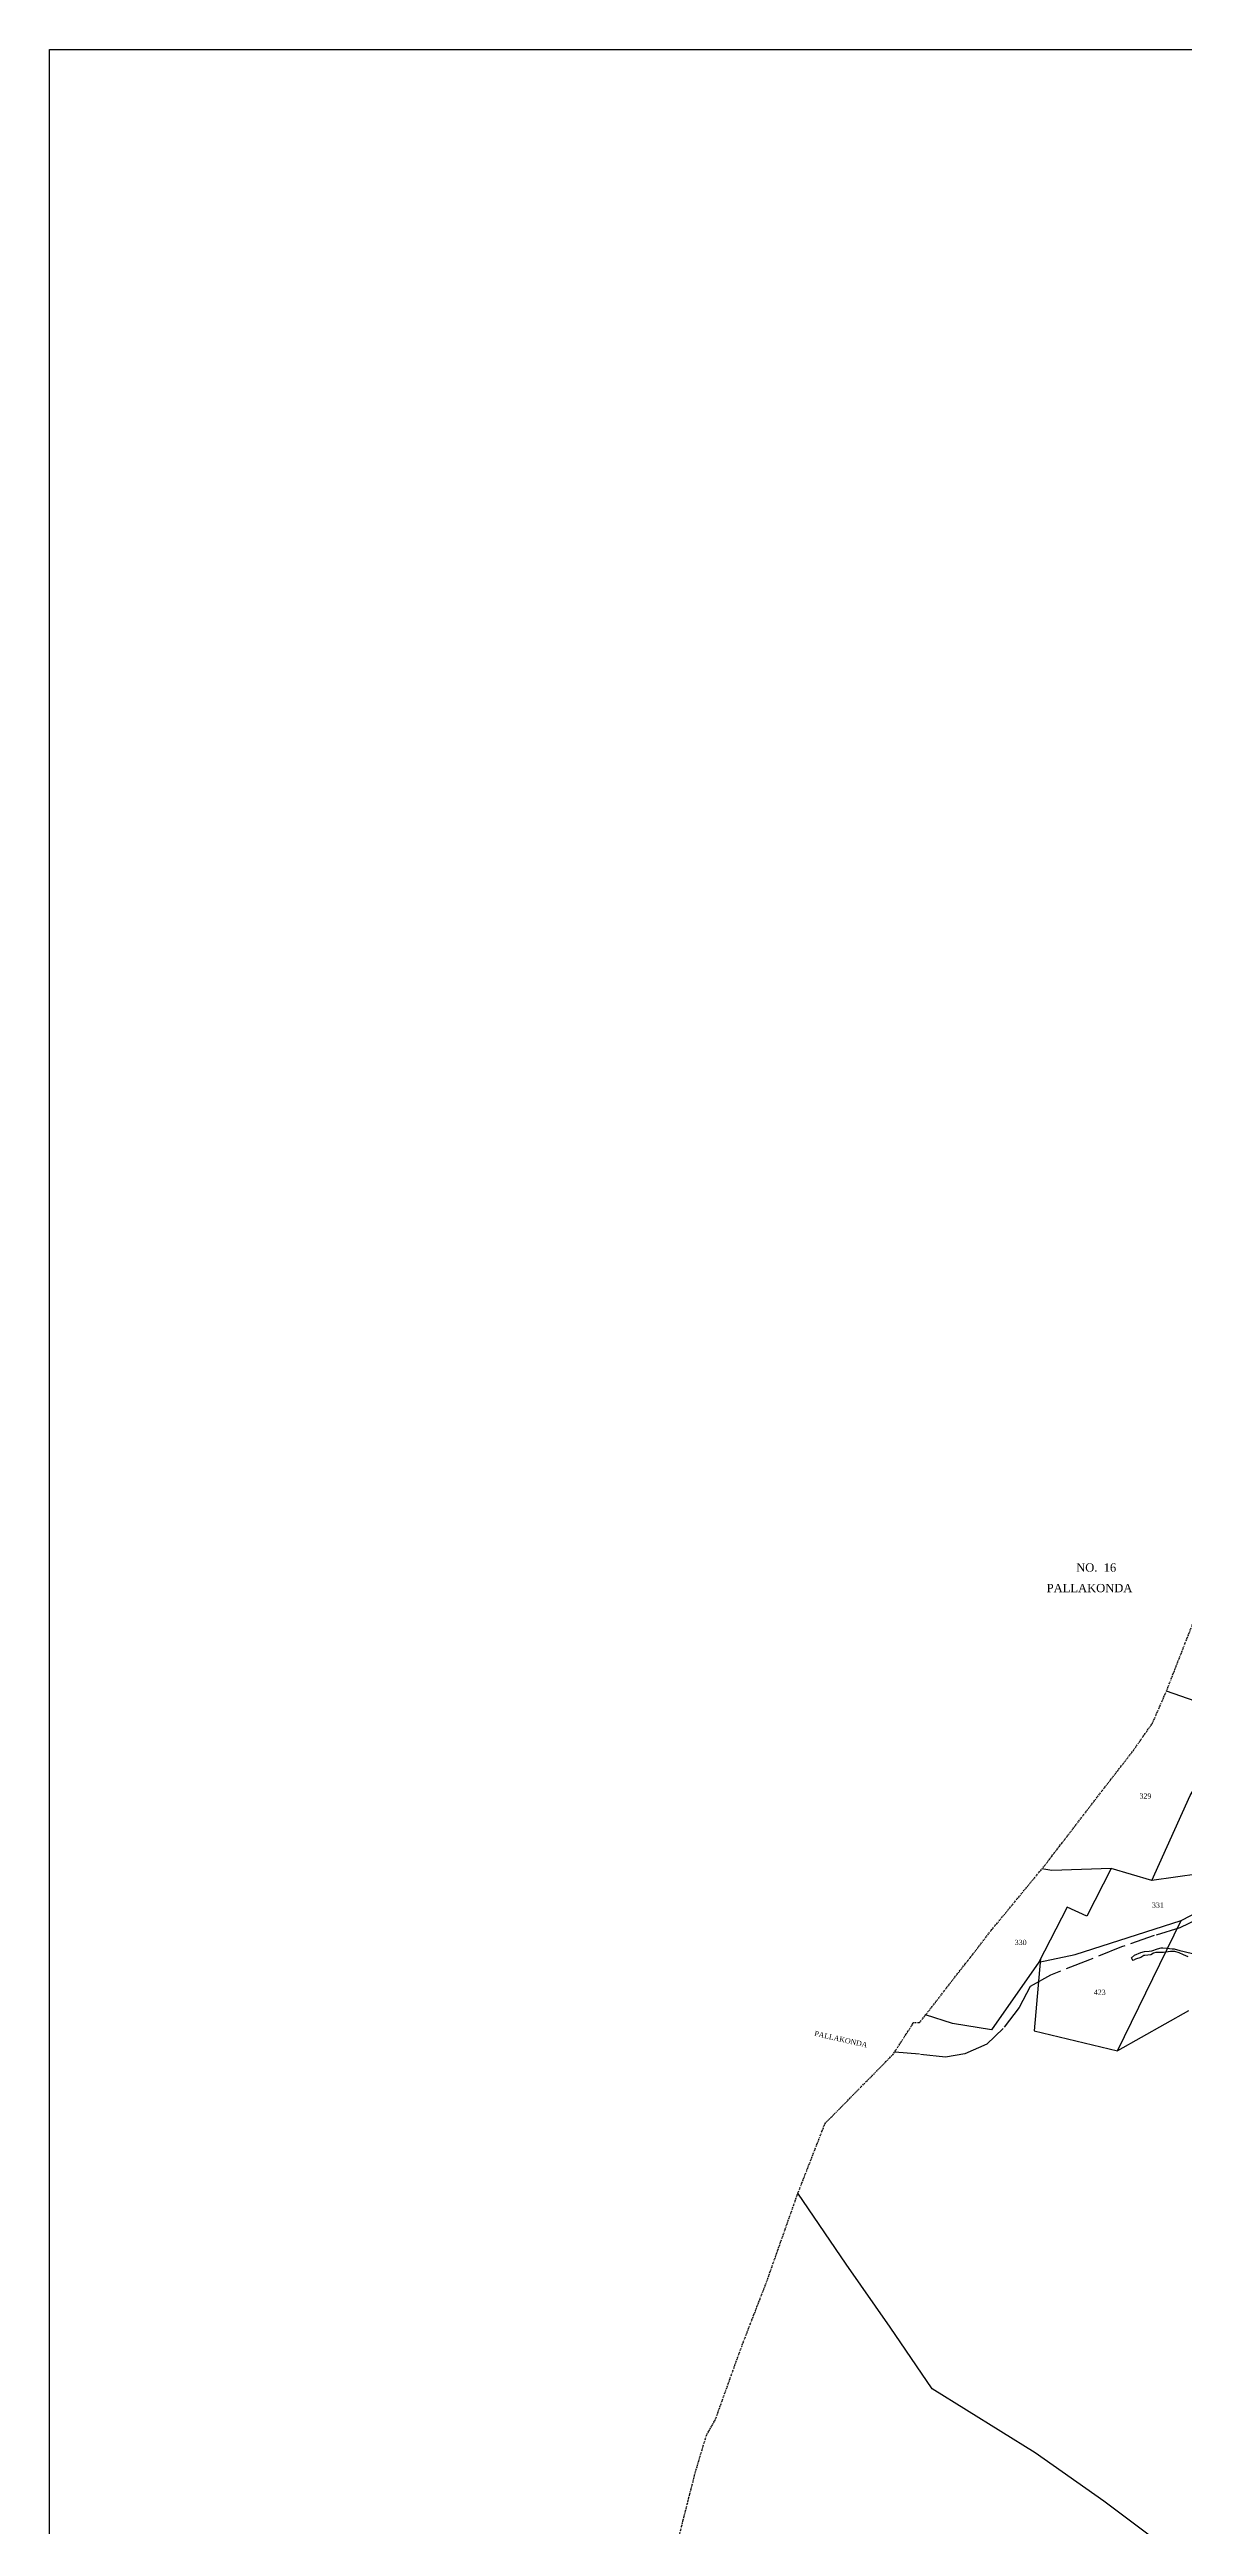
# Model space of a CAD drawing. Header units: millimetres. Extents: x 13 to 1625, y -988 to 841.
# Drawn here: x 13 to 559, y -352 to 841 of the extents above; entities that cross this region are included whole.
import ezdxf

# ---------------------------------------------------------------- set-up
doc = ezdxf.new("R2010")
doc.units = ezdxf.units.MM
doc.header["$MEASUREMENT"] = 0
doc.linetypes.add('ACAD_ISO02W100', pattern=[15, 12, -3])
doc.linetypes.add('BORDER', pattern=[1.75, 0.5, -0.25, 0.5, -0.25, 0, -0.25])
for name, color, linetype in [('CARTTRACK', 30, 'ACAD_ISO02W100'), ('NALA', 4, 'Continuous'), ('SURVEY_BND', 7, 'Continuous'), ('SURVEY_NO', 7, 'Continuous'), ('TEXT', 7, 'Continuous')]:
    doc.layers.add(name, color=color, linetype=linetype)
doc.layers.add('VILL_BOUNDARY', color=6, linetype='BORDER', lineweight=30)
doc.styles.get("Standard").update_dxf_attribs({"font": 'TIMES.TTF'})

msp = doc.modelspace()

# ---------------------------------------------------------------- linework, layer by layer
at = {"lineweight": 30}
msp.add_lwpolyline([(12.7, 841), (1624.9, 841), (1624.9, -987.6), (12.7, -987.6)], close=True, dxfattribs=at)
at = {"layer": 'CARTTRACK'}
msp.add_lwpolyline([(565.8, -59.4), (557.2, -63.6), (544.8, -67.3), (529.1, -72.7), (513.6, -78.9), (494.8, -86.4), (485.1, -91.8), (479.8, -101.9), (472.1, -112), (464.1, -119.5), (453.6, -124.2), (444.2, -125.9), (431.8, -124.4), (419.8, -123.4)], dxfattribs=at)
at = {"layer": 'NALA'}
msp.add_lwpolyline([(561.2, -77.5), (558.9, -76.5), (556.8, -75.5), (554.8, -75), (552.7, -75), (549.3, -75.4), (547.1, -75.4), (545.6, -75.4), (544.4, -75.7), (543.1, -76.5), (540.2, -76.9), (539.8, -76.9), (538.3, -77.9), (535.8, -78.7), (534.6, -79.2), (534.1, -78.7), (533.9, -78), (535.3, -76.7), (538.4, -75.4), (540.1, -74.9), (542.3, -74.8), (543.6, -74.6), (546.4, -73.7), (548.1, -73.1), (548.9, -73.1), (550.9, -73.4), (553.4, -73.7), (554.4, -73.7), (557.2, -74.4), (559.2, -75), (563.9, -76.1)], dxfattribs=at)
at = {"layer": 'SURVEY_BND'}
for points in [[(585.3, 38.4), (550.7, 50.5)], [(561.3, -103.5), (527.1, -122.7), (557.8, -60), (603.4, -36.4), (577.8, -35.9), (543.6, -40.7), (562.1, 0.2), (585.3, 38.4), (615.7, 29.3)], [(524.1, -35), (512.3, -57.9), (502.8, -53.6), (489.3, -80), (506.7, -76.4), (557.8, -60)], [(543.6, -40.7), (524.1, -35), (495.5, -36), (490.7, -35.1)], [(489.3, -80), (466.5, -112.6), (447.7, -109.6), (434.7, -105.5)], [(490.1, -78.3), (487, -113.2), (527.1, -122.7)], [(1109.9, -625.1), (1099.5, -617.6), (1077.1, -608.1), (1056.3, -597.3), (1014.3, -581.3), (972.7, -564.8), (925.1, -545.9), (877.4, -526.4), (827.1, -506.4), (795.1, -494.6), (744.5, -472.9), (700.8, -454.7), (652, -432), (635.8, -423.4), (603.1, -402), (576, -381.3), (535.9, -351.2), (520.5, -339.7), (487.5, -316.4), (437.8, -285.5), (417.6, -255.9), (396.5, -225.5), (373.2, -191.3)]]:
    msp.add_lwpolyline(points, dxfattribs=at)
at = {"layer": 'VILL_BOUNDARY'}
msp.add_lwpolyline([(311.6, -373.7), (323.7, -326.1), (329.1, -308), (333.5, -300.2), (346.1, -265.1), (358.1, -234.1), (373.2, -191.3), (386.3, -157.7), (419, -124.5), (428.9, -109.2), (431.8, -109.2), (466.6, -64.4), (491.9, -33.7), (496.7, -27.4), (534.8, 22), (544, 35.1), (550.7, 50.5), (568.1, 95)], dxfattribs=at)

# ---------------------------------------------------------------- texts
at = {"layer": 'SURVEY_NO'}
for s, p in [('329', (537.7, -1.3)), ('331', (543.7, -53.8)), ('330', (477.6, -71.8)), ('423', (515.7, -95.8))]:
    msp.add_text(s, height=2.5, dxfattribs=at).set_placement(p)
at = {"layer": 'TEXT'}
for s, p in [('NO.  16', (507.2, 108)), ('PALLAKONDA', (493, 98.1))]:
    msp.add_text(s, height=4, dxfattribs=at).set_placement(p)
msp.add_text('PALLAKONDA', height=2.5, rotation=347.2895, dxfattribs=at).set_placement((380.9, -115.5))

doc.saveas('drawing.dxf')
